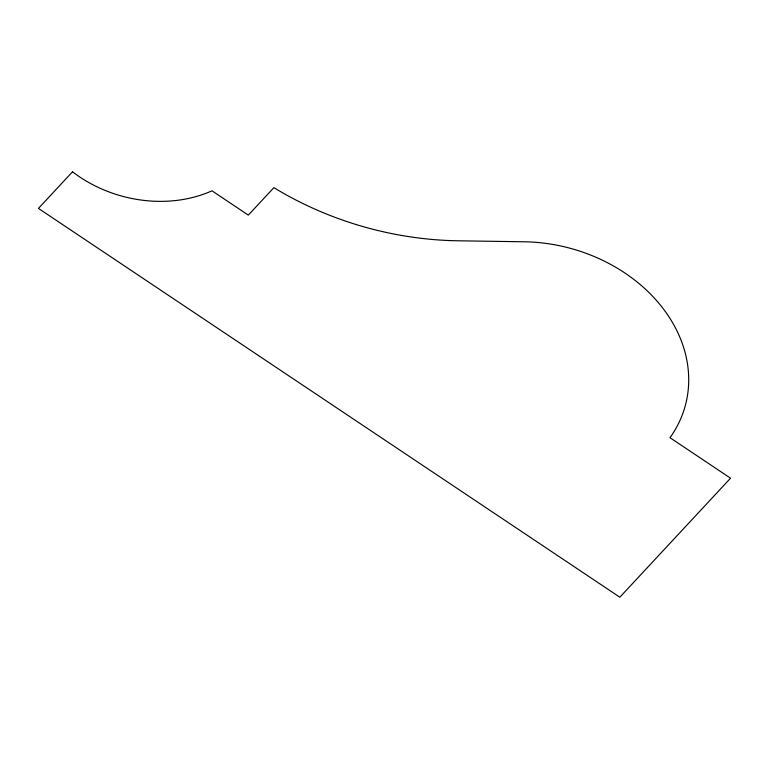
<?xml version="1.0" encoding="UTF-8"?>
<svg xmlns="http://www.w3.org/2000/svg" width="769" height="769" viewBox="0 0 769 769"><rect width="100%" height="100%" fill="white"/><g stroke="black" fill="none" stroke-linecap="round" stroke-linejoin="round"><path stroke-width="1.15" d="M72.517 171.785L38.45 208.409L619.843 597.215L730.55 478.203L669.991 437.696A152.272 121.925 15 0 0 664.108 309.878A152.272 121.925 15 0 0 524.227 241.783L458.362 240.803A297.747 238.409 15 0 1 273.879 187.646L248.329 215.118L211.994 190.818A118.955 95.25 15 0 1 72.517 171.785"/></g></svg>
